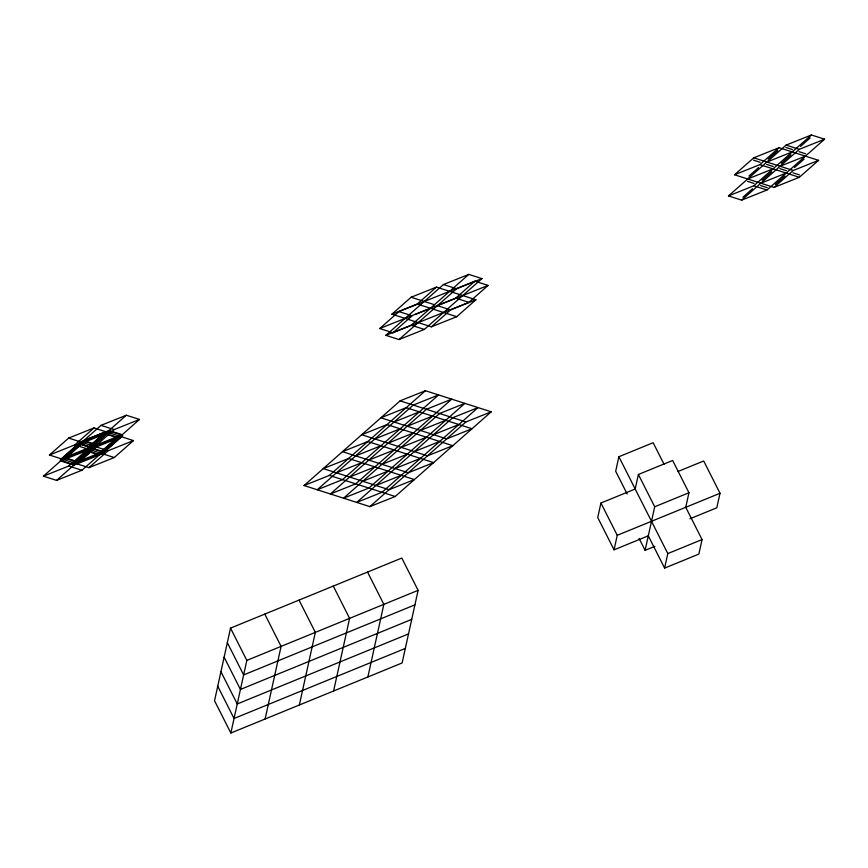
<?xml version="1.0" encoding="UTF-8"?>
<svg xmlns="http://www.w3.org/2000/svg" width="868" height="868" viewBox="0 0 868 868"><rect width="100%" height="100%" fill="white"/><g stroke="black" fill="none" stroke-linecap="round" stroke-linejoin="round"><path stroke-width="1.3" d="M230.53 628.117L214.537 700.736L230.845 733.026L402.123 662.957L418.116 590.338L401.808 558.048L230.53 628.117L246.838 660.396L230.845 733.026M265.098 719.008L281.091 646.389L264.783 614.099M299.351 705L315.344 632.371L299.037 600.092M333.605 690.982L349.598 618.363L333.29 586.074M367.869 676.975L383.851 604.345L367.544 572.066M600.938 503.028L597.737 517.545L614.045 549.835L648.298 535.816L664.606 568.106L698.859 554.088L702.06 539.571L685.753 507.281L688.953 492.753L672.646 460.474L638.392 474.481L635.192 489.009L600.938 503.028L617.246 535.306L614.045 549.835M664.009 464.239L653.137 442.713L618.884 456.731L615.683 471.259L627.163 493.968M654.884 546.341L645.098 550.345L654.7 506.771L638.392 474.481M664.606 568.106L667.807 553.578L618.884 456.731M678.006 471.498L703.698 460.984L720.006 493.274L716.805 507.791L689.897 518.804M49.443 455.016L68.648 438.08L93.983 427.946L133.466 440.597L114.261 457.534L88.927 467.668L49.443 455.016L74.767 444.883L93.983 427.946M43.4 476.174L101.013 425.363L126.348 415.229L139.509 419.45L81.896 470.261L56.561 480.395L43.4 476.174L68.724 466.04L126.348 415.229M63.917 459.66L83.122 442.723M86.616 448.68L105.82 431.743L80.496 441.877L61.292 458.814L89.86 447.411L103.021 451.631L74.453 463.035L93.657 446.098L122.225 434.694L109.064 430.474L83.729 440.608L96.89 444.828M77.046 460.517L86.648 452.044M56.561 480.395L114.175 429.584L139.509 419.45M77.078 463.881L96.283 446.944M99.777 452.901L118.981 435.964M88.927 467.668L108.131 450.731L133.466 440.597M391.902 314.183L411.106 297.247L436.441 287.113L475.924 299.764L456.72 316.701L431.385 326.835L391.902 314.183L417.237 304.05L436.441 287.113M379.739 328.538L398.944 311.601L474.926 281.199L488.087 285.409L468.883 302.346L392.9 332.748L379.739 328.538L455.722 298.136L474.926 281.199M385.859 335.341L443.472 284.53L468.807 274.397L481.968 278.606L424.354 329.417L399.02 339.551L385.859 335.341L411.193 325.207L468.807 274.397M392.9 332.748L412.105 315.811L398.944 311.601M399.02 339.551L456.633 288.74L481.968 278.606M431.385 326.835L450.59 309.898L475.924 299.764M304.071 485.537L400.094 400.853L425.418 390.719L491.223 411.812L395.2 496.496L369.876 506.63L304.071 485.537L329.395 475.404L425.418 390.719M734.534 174.772L753.739 157.835L779.073 147.701L818.557 160.352L799.352 177.289L774.017 187.423L734.534 174.772L759.869 164.638L779.073 147.701M369.876 506.63L465.899 421.946L491.223 411.812M748.986 176.041L758.589 167.578M768.191 159.104L777.793 150.641M728.491 195.918L786.104 145.108L811.439 134.974L824.6 139.195L766.986 190.005L741.652 200.139L728.491 195.918L753.825 185.785L811.439 134.974M742.943 197.199L752.545 188.725M762.147 180.262L771.75 171.788M781.352 163.325L790.954 154.851M800.556 146.388L810.159 137.914M741.652 200.139L799.276 149.329L824.6 139.195M775.308 184.483L784.911 176.009M794.513 167.546L804.115 159.072M774.017 187.423L793.233 170.486L818.557 160.352M246.838 660.396L418.116 590.338M414.915 604.855L243.637 674.924L227.329 642.635M654.7 506.771L688.953 492.753M411.714 619.383L240.436 689.442L224.128 657.163M617.246 535.306L720.006 493.274M408.513 633.911L237.246 703.97L220.939 671.691M405.313 648.439L234.045 718.498L217.738 686.219M667.807 553.578L702.06 539.571M766.9 162.045L792.234 151.911M81.809 442.3L107.144 432.166M747.695 178.982L773.03 168.848M780.061 166.265L805.395 156.131M414.915 314.574L427.577 309.507M488.087 285.409L437.429 305.677L450.59 309.898M62.605 459.237L87.939 449.103M94.97 446.521L120.305 436.387M760.856 183.202L786.191 173.068M75.766 463.458L101.1 453.324M394.05 422.011L419.374 411.877M374.846 438.948L400.17 428.814M407.211 426.231L432.535 416.097M355.641 455.884L380.965 445.751M388.007 443.168L413.331 433.034M420.372 430.441L445.696 420.307M336.437 472.821L361.761 462.687M368.802 460.105L394.126 449.971M401.168 447.378L426.492 437.244M433.533 434.662L458.857 424.528M349.598 477.042L374.922 466.908M381.963 464.315L407.287 454.181M414.329 451.599L439.653 441.465M362.759 481.252L388.083 471.118M395.124 468.536L420.448 458.402M375.92 485.472L401.244 475.339M786.104 145.108L799.276 149.329M785.876 147.462L792.462 149.567M799.037 151.672L805.623 153.788M753.739 157.835L793.233 170.486M753.511 160.179L760.097 162.283M766.672 164.399L773.258 166.504M779.833 168.609L786.419 170.725M792.994 172.83L799.58 174.935M759.869 164.638L799.352 177.289M747.467 181.336L754.053 183.441M760.628 185.546L767.214 187.662M753.825 185.785L766.986 190.005M443.472 284.53L456.633 288.74M455.722 298.136L468.883 302.346M411.106 297.247L434.423 304.711M417.237 304.05L456.72 316.701M411.193 325.207L424.354 329.417M400.094 400.853L465.899 421.946M329.395 475.404L395.2 496.496M101.013 425.363L114.175 429.584M105.223 433.859L118.384 438.08M68.648 438.08L108.131 450.731M81.581 444.644L88.167 446.76M74.767 444.883L114.261 457.534M86.019 450.796L99.18 455.016M64.525 457.544L77.686 461.765M68.724 466.04L81.896 470.261M639.065 538.388L645.098 550.345M79.281 443.309L60.076 460.246L73.237 464.467L92.442 447.53L79.281 443.309M84.337 441.291L65.133 458.228L78.304 462.438L97.509 445.501L84.337 441.291M104.605 433.175L85.4 450.112L98.561 454.333L117.766 437.396L104.605 433.175M109.672 431.157L90.467 448.094L103.628 452.304L122.833 435.367L109.672 431.157M108.457 432.589L89.252 449.526L60.684 460.93L73.845 465.15L102.413 453.747L121.618 436.81L93.05 448.214L79.889 443.993L108.457 432.589M413.255 405.074L317.232 489.758L342.556 479.624L438.579 394.94L413.255 405.074M426.416 409.295L330.393 493.979L355.717 483.845L451.74 399.161L426.416 409.295M439.577 413.504L343.554 498.189L368.878 488.055L464.901 403.37L439.577 413.504M452.738 417.725L356.715 502.409L382.039 492.275L478.062 407.591L452.738 417.725M406.213 407.656L380.889 417.79L446.694 438.882L472.018 428.749L406.213 407.656M387.009 424.593L361.685 434.727L427.49 455.819L452.814 445.685L387.009 424.593M367.804 441.53L342.48 451.664L408.286 472.756L433.609 462.622L367.804 441.53M348.6 458.467L323.276 468.601L389.081 489.693L414.405 479.559L348.6 458.467"/></g></svg>
